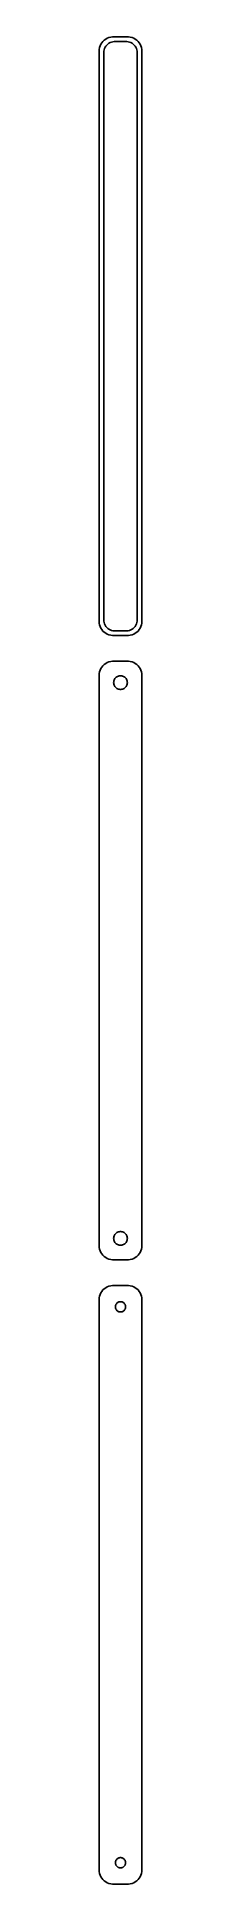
# Model space of a CAD drawing. Header units: metres. Extents: x -8 to 8, y 333 to 981.
import ezdxf

# ---------------------------------------------------------------- set-up
doc = ezdxf.new("R2010")
doc.units = ezdxf.units.M

msp = doc.modelspace()

# ---------------------------------------------------------------- linework, layer by layer
for p, q in [((-6.54507, 978.939), (-6.88153, 978.409)), ((-6.14484, 979.423), (-6.54507, 978.939)), ((-5.68712, 979.853), (-6.14484, 979.423)), ((-5.17912, 980.222), (-5.68712, 979.853)), ((-4.62889, 980.524), (-5.17912, 980.222)), ((-4.82301, 978.151), (-4.46851, 978.484)), ((-4.04507, 980.755), (-4.62889, 980.524)), ((-4.46851, 978.484), (-4.07506, 978.77)), ((-4.07506, 978.77), (-3.64888, 979.004)), ((-3.4369, 980.911), (-4.04507, 980.755)), ((-3.64888, 979.004), (-3.1967, 979.183)), ((-2.81395, 980.99), (-3.4369, 980.911)), ((-3.1967, 979.183), (-2.72565, 979.304)), ((2.81395, 980.99), (-2.81395, 980.99)), ((-2.72565, 979.304), (-2.24316, 979.365)), ((-2.24316, 979.365), (2.24316, 979.365)), ((2.24316, 979.365), (2.72565, 979.304)), ((2.72565, 979.304), (3.1967, 979.183)), ((3.4369, 980.911), (2.81395, 980.99)), ((3.1967, 979.183), (3.64888, 979.004)), ((4.04507, 980.755), (3.4369, 980.911)), ((3.64888, 979.004), (4.07506, 978.77)), ((4.62889, 980.524), (4.04507, 980.755)), ((4.07506, 978.77), (4.46851, 978.484)), ((4.46851, 978.484), (4.82301, 978.151)), ((5.17912, 980.222), (4.62889, 980.524)), ((5.68712, 979.853), (5.17912, 980.222)), ((6.14484, 979.423), (5.68712, 979.853)), ((6.54507, 978.939), (6.14484, 979.423)), ((6.88153, 978.409), (6.54507, 978.939)), ((-7.46057, 976.627), (-7.5, 976)), ((-7.5, 976), (-7.5, 776)), ((-7.34291, 977.243), (-7.46057, 976.627)), ((-7.14888, 977.841), (-7.34291, 977.243)), ((-6.88153, 978.409), (-7.14888, 977.841)), ((-5.87262, 975.5), (-5.84209, 975.985)), ((-5.87262, 776.5), (-5.87262, 975.5)), ((-5.84209, 975.985), (-5.75096, 976.463)), ((-5.75096, 976.463), (-5.60068, 976.926)), ((-5.60068, 976.926), (-5.3936, 977.366)), ((-5.3936, 977.366), (-5.13301, 977.776)), ((-5.13301, 977.776), (-4.82301, 978.151)), ((4.82301, 978.151), (5.13301, 977.776)), ((5.13301, 977.776), (5.3936, 977.366)), ((5.3936, 977.366), (5.60068, 976.926)), ((5.60068, 976.926), (5.75096, 976.463)), ((5.75096, 976.463), (5.84209, 975.985)), ((5.84209, 975.985), (5.87262, 975.5)), ((5.87262, 975.5), (5.87262, 776.5)), ((7.14888, 977.841), (6.88153, 978.409)), ((7.34291, 977.243), (7.14888, 977.841)), ((7.46057, 976.627), (7.34291, 977.243)), ((7.5, 976), (7.46057, 976.627)), ((7.5, 776), (7.5, 976)), ((-7.5, 776), (-7.46057, 775.373)), ((-7.46057, 775.373), (-7.34291, 774.757)), ((-7.34291, 774.757), (-7.14888, 774.159)), ((-7.14888, 774.159), (-6.88153, 773.591)), ((-6.88153, 773.591), (-6.54507, 773.061)), ((-6.54507, 773.061), (-6.14484, 772.577)), ((-6.14484, 772.577), (-5.68712, 772.147)), ((-5.84209, 776.015), (-5.87262, 776.5)), ((-5.75096, 775.537), (-5.84209, 776.015)), ((-5.60068, 775.074), (-5.75096, 775.537)), ((-5.68712, 772.147), (-5.17912, 771.778)), ((-5.3936, 774.634), (-5.60068, 775.074)), ((-5.13301, 774.224), (-5.3936, 774.634)), ((-5.17912, 771.778), (-4.62889, 771.476)), ((-4.82301, 773.849), (-5.13301, 774.224)), ((-4.46851, 773.516), (-4.82301, 773.849)), ((-4.62889, 771.476), (-4.04507, 771.245)), ((-4.07506, 773.23), (-4.46851, 773.516)), ((-3.64888, 772.996), (-4.07506, 773.23)), ((-4.04507, 771.245), (-3.4369, 771.089)), ((-3.1967, 772.817), (-3.64888, 772.996)), ((-2.72565, 772.696), (-3.1967, 772.817)), ((-2.24316, 772.635), (-2.72565, 772.696)), ((2.24316, 772.635), (-2.24316, 772.635)), ((2.72565, 772.696), (2.24316, 772.635)), ((3.1967, 772.817), (2.72565, 772.696)), ((3.64888, 772.996), (3.1967, 772.817)), ((3.4369, 771.089), (4.04507, 771.245)), ((4.07506, 773.23), (3.64888, 772.996)), ((4.04507, 771.245), (4.62889, 771.476)), ((4.46851, 773.516), (4.07506, 773.23)), ((4.82301, 773.849), (4.46851, 773.516)), ((4.62889, 771.476), (5.17912, 771.778)), ((5.13301, 774.224), (4.82301, 773.849)), ((5.3936, 774.634), (5.13301, 774.224)), ((5.17912, 771.778), (5.68712, 772.147)), ((5.60068, 775.074), (5.3936, 774.634)), ((5.75096, 775.537), (5.60068, 775.074)), ((5.68712, 772.147), (6.14484, 772.577)), ((5.84209, 776.015), (5.75096, 775.537)), ((5.87262, 776.5), (5.84209, 776.015)), ((6.14484, 772.577), (6.54507, 773.061)), ((6.54507, 773.061), (6.88153, 773.591)), ((6.88153, 773.591), (7.14888, 774.159)), ((7.14888, 774.159), (7.34291, 774.757)), ((7.34291, 774.757), (7.46057, 775.373)), ((7.46057, 775.373), (7.5, 776)), ((-3.4369, 771.089), (-2.81395, 771.01)), ((-2.81395, 771.01), (2.81395, 771.01)), ((2.81395, 771.01), (3.4369, 771.089)), ((-7.34291, 758.243), (-7.46057, 757.627)), ((-7.14888, 758.841), (-7.34291, 758.243)), ((-6.88153, 759.409), (-7.14888, 758.841)), ((-6.54507, 759.939), (-6.88153, 759.409)), ((-6.14484, 760.423), (-6.54507, 759.939)), ((-5.68712, 760.853), (-6.14484, 760.423)), ((-5.17912, 761.222), (-5.68712, 760.853)), ((-4.62889, 761.524), (-5.17912, 761.222)), ((-4.04507, 761.755), (-4.62889, 761.524)), ((-3.4369, 761.911), (-4.04507, 761.755)), ((-2.81395, 761.99), (-3.4369, 761.911)), ((2.81395, 761.99), (-2.81395, 761.99)), ((3.4369, 761.911), (2.81395, 761.99)), ((4.04507, 761.755), (3.4369, 761.911)), ((4.62889, 761.524), (4.04507, 761.755)), ((5.17912, 761.222), (4.62889, 761.524)), ((5.68712, 760.853), (5.17912, 761.222)), ((6.14484, 760.423), (5.68712, 760.853)), ((6.54507, 759.939), (6.14484, 760.423)), ((6.88153, 759.409), (6.54507, 759.939)), ((7.14888, 758.841), (6.88153, 759.409)), ((7.34291, 758.243), (7.14888, 758.841)), ((7.46057, 757.627), (7.34291, 758.243)), ((-7.46057, 757.627), (-7.5, 757)), ((-7.5, 757), (-7.5, 557)), ((-2.39999, 754.5), (-2.38107, 754.801)), ((-2.38107, 754.199), (-2.39999, 754.5)), ((-2.38107, 754.801), (-2.32458, 755.097)), ((-2.32458, 753.903), (-2.38107, 754.199)), ((-2.32458, 755.097), (-2.23146, 755.383)), ((-2.23146, 753.617), (-2.32458, 753.903)), ((-2.23146, 755.383), (-2.10313, 755.656)), ((-2.10313, 753.344), (-2.23146, 753.617)), ((-2.10313, 755.656), (-1.94164, 755.911)), ((-1.94164, 753.089), (-2.10313, 753.344)), ((-1.94164, 755.911), (-1.74951, 756.143)), ((-1.74951, 752.857), (-1.94164, 753.089)), ((-1.74951, 756.143), (-1.52982, 756.349)), ((-1.52982, 752.651), (-1.74951, 752.857)), ((-1.52982, 756.349), (-1.28598, 756.526)), ((-1.28598, 752.474), (-1.52982, 752.651)), ((-1.28598, 756.526), (-1.02187, 756.672)), ((-1.02187, 752.328), (-1.28598, 752.474)), ((-1.02187, 756.672), (-0.741638, 756.783)), ((-0.741638, 752.217), (-1.02187, 752.328)), ((-0.741638, 756.783), (-0.449707, 756.857)), ((-0.449707, 752.143), (-0.741638, 752.217)), ((-0.449707, 756.857), (-0.150696, 756.895)), ((-0.150696, 752.105), (-0.449707, 752.143)), ((-0.150696, 756.895), (0.150696, 756.895)), ((0.150696, 752.105), (-0.150696, 752.105)), ((0.150696, 756.895), (0.449707, 756.857)), ((0.449707, 752.143), (0.150696, 752.105)), ((0.449707, 756.857), (0.741638, 756.783)), ((0.741638, 752.217), (0.449707, 752.143)), ((0.741638, 756.783), (1.02187, 756.672)), ((1.02187, 752.328), (0.741638, 752.217)), ((1.02187, 756.672), (1.28598, 756.526)), ((1.28598, 752.474), (1.02187, 752.328)), ((1.28598, 756.526), (1.52982, 756.349)), ((1.52982, 752.651), (1.28598, 752.474)), ((1.52982, 756.349), (1.74951, 756.143)), ((1.74951, 752.857), (1.52982, 752.651)), ((1.74951, 756.143), (1.94164, 755.911)), ((1.94164, 753.089), (1.74951, 752.857)), ((1.94164, 755.911), (2.10313, 755.656)), ((2.10313, 753.344), (1.94164, 753.089)), ((2.10313, 755.656), (2.23146, 755.383)), ((2.23146, 753.617), (2.10313, 753.344)), ((2.23146, 755.383), (2.32458, 755.097)), ((2.32458, 753.903), (2.23146, 753.617)), ((2.32458, 755.097), (2.38107, 754.801)), ((2.38107, 754.199), (2.32458, 753.903)), ((2.38107, 754.801), (2.39999, 754.5)), ((2.39999, 754.5), (2.38107, 754.199)), ((7.5, 757), (7.46057, 757.627)), ((7.5, 557), (7.5, 757)), ((-2.39999, 559.5), (-2.38107, 559.801)), ((-2.38107, 559.199), (-2.39999, 559.5)), ((-2.38107, 559.801), (-2.32458, 560.097)), ((-2.32458, 558.903), (-2.38107, 559.199)), ((-2.32458, 560.097), (-2.23146, 560.383)), ((-2.23146, 558.617), (-2.32458, 558.903)), ((-2.23146, 560.383), (-2.10313, 560.656)), ((-2.10313, 558.344), (-2.23146, 558.617)), ((-2.10313, 560.656), (-1.94164, 560.911)), ((-1.94164, 558.089), (-2.10313, 558.344)), ((-1.94164, 560.911), (-1.74951, 561.143)), ((-1.74951, 557.857), (-1.94164, 558.089)), ((-1.74951, 561.143), (-1.52982, 561.349)), ((-1.52982, 557.651), (-1.74951, 557.857)), ((-1.52982, 561.349), (-1.28598, 561.526)), ((-1.28598, 557.474), (-1.52982, 557.651)), ((-1.28598, 561.526), (-1.02187, 561.672)), ((-1.02187, 557.328), (-1.28598, 557.474)), ((-1.02187, 561.672), (-0.741638, 561.783)), ((-0.741638, 557.217), (-1.02187, 557.328)), ((-0.741638, 561.783), (-0.449707, 561.857)), ((-0.449707, 561.857), (-0.150696, 561.895)), ((-0.150696, 561.895), (0.150696, 561.895)), ((0.150696, 561.895), (0.449707, 561.857)), ((0.449707, 561.857), (0.741638, 561.783)), ((0.741638, 561.783), (1.02187, 561.672)), ((1.02187, 557.328), (0.741638, 557.217)), ((1.02187, 561.672), (1.28598, 561.526)), ((1.28598, 557.474), (1.02187, 557.328)), ((1.28598, 561.526), (1.52982, 561.349)), ((1.52982, 557.651), (1.28598, 557.474)), ((1.52982, 561.349), (1.74951, 561.143)), ((1.74951, 557.857), (1.52982, 557.651)), ((1.74951, 561.143), (1.94164, 560.911)), ((1.94164, 558.089), (1.74951, 557.857)), ((1.94164, 560.911), (2.10313, 560.656)), ((2.10313, 558.344), (1.94164, 558.089)), ((2.10313, 560.656), (2.23146, 560.383)), ((2.23146, 558.617), (2.10313, 558.344)), ((2.23146, 560.383), (2.32458, 560.097)), ((2.32458, 558.903), (2.23146, 558.617)), ((2.32458, 560.097), (2.38107, 559.801)), ((2.38107, 559.199), (2.32458, 558.903)), ((2.38107, 559.801), (2.39999, 559.5)), ((2.39999, 559.5), (2.38107, 559.199)), ((-7.5, 557), (-7.46057, 556.373)), ((-7.46057, 556.373), (-7.34291, 555.757)), ((-7.34291, 555.757), (-7.14888, 555.159)), ((-7.14888, 555.159), (-6.88153, 554.591)), ((-6.88153, 554.591), (-6.54507, 554.061)), ((-6.54507, 554.061), (-6.14484, 553.577)), ((-6.14484, 553.577), (-5.68712, 553.147)), ((-5.68712, 553.147), (-5.17912, 552.778)), ((-5.17912, 552.778), (-4.62889, 552.476)), ((-4.62889, 552.476), (-4.04507, 552.245)), ((-4.04507, 552.245), (-3.4369, 552.089)), ((-3.4369, 552.089), (-2.81395, 552.01)), ((-2.81395, 552.01), (2.81395, 552.01)), ((-0.449707, 557.143), (-0.741638, 557.217)), ((-0.150696, 557.105), (-0.449707, 557.143)), ((0.150696, 557.105), (-0.150696, 557.105)), ((0.449707, 557.143), (0.150696, 557.105)), ((0.741638, 557.217), (0.449707, 557.143)), ((2.81395, 552.01), (3.4369, 552.089)), ((3.4369, 552.089), (4.04507, 552.245)), ((4.04507, 552.245), (4.62889, 552.476)), ((4.62889, 552.476), (5.17912, 552.778)), ((5.17912, 552.778), (5.68712, 553.147)), ((5.68712, 553.147), (6.14484, 553.577)), ((6.14484, 553.577), (6.54507, 554.061)), ((6.54507, 554.061), (6.88153, 554.591)), ((6.88153, 554.591), (7.14888, 555.159)), ((7.14888, 555.159), (7.34291, 555.757)), ((7.34291, 555.757), (7.46057, 556.373)), ((7.46057, 556.373), (7.5, 557)), ((-7.46057, 538.627), (-7.5, 538)), ((-7.5, 538), (-7.5, 338)), ((-7.34291, 539.243), (-7.46057, 538.627)), ((-7.14888, 539.841), (-7.34291, 539.243)), ((-6.88153, 540.409), (-7.14888, 539.841)), ((-6.54507, 540.939), (-6.88153, 540.409)), ((-6.14484, 541.423), (-6.54507, 540.939)), ((-5.68712, 541.853), (-6.14484, 541.423)), ((-5.17912, 542.222), (-5.68712, 541.853)), ((-4.62889, 542.524), (-5.17912, 542.222)), ((-4.04507, 542.755), (-4.62889, 542.524)), ((-3.4369, 542.911), (-4.04507, 542.755)), ((-2.81395, 542.99), (-3.4369, 542.911)), ((2.81395, 542.99), (-2.81395, 542.99)), ((3.4369, 542.911), (2.81395, 542.99)), ((4.04507, 542.755), (3.4369, 542.911)), ((4.62889, 542.524), (4.04507, 542.755)), ((5.17912, 542.222), (4.62889, 542.524)), ((5.68712, 541.853), (5.17912, 542.222)), ((6.14484, 541.423), (5.68712, 541.853)), ((6.54507, 540.939), (6.14484, 541.423)), ((6.88153, 540.409), (6.54507, 540.939)), ((7.14888, 539.841), (6.88153, 540.409)), ((7.34291, 539.243), (7.14888, 539.841)), ((7.46057, 538.627), (7.34291, 539.243)), ((7.5, 538), (7.46057, 538.627)), ((7.5, 338), (7.5, 538)), ((-1.79999, 535.5), (-1.7858, 535.726)), ((-1.7858, 535.274), (-1.79999, 535.5)), ((-1.7858, 535.726), (-1.74344, 535.948)), ((-1.74344, 535.052), (-1.7858, 535.274)), ((-1.74344, 535.948), (-1.67358, 536.163)), ((-1.67358, 534.837), (-1.74344, 535.052)), ((-1.67358, 536.163), (-1.57735, 536.367)), ((-1.57735, 534.633), (-1.67358, 534.837)), ((-1.57735, 536.367), (-1.45622, 536.558)), ((-1.45622, 534.442), (-1.57735, 534.633)), ((-1.45622, 536.558), (-1.31213, 536.732)), ((-1.31213, 534.268), (-1.45622, 534.442)), ((-1.31213, 536.732), (-1.14735, 536.887)), ((-1.14735, 534.113), (-1.31213, 534.268)), ((-1.14735, 536.887), (-0.964478, 537.02)), ((-0.964478, 533.98), (-1.14735, 534.113)), ((-0.964478, 537.02), (-0.766388, 537.129)), ((-0.766388, 533.871), (-0.964478, 533.98)), ((-0.766388, 537.129), (-0.556229, 537.212)), ((-0.556229, 533.788), (-0.766388, 533.871)), ((-0.556229, 537.212), (-0.33728, 537.268)), ((-0.33728, 533.732), (-0.556229, 533.788)), ((-0.33728, 537.268), (-0.113022, 537.296)), ((-0.113022, 533.704), (-0.33728, 533.732)), ((-0.113022, 537.296), (0.113022, 537.296)), ((0.113022, 533.704), (-0.113022, 533.704)), ((0.113022, 537.296), (0.33728, 537.268)), ((0.33728, 533.732), (0.113022, 533.704)), ((0.33728, 537.268), (0.556229, 537.212)), ((0.556229, 533.788), (0.33728, 533.732)), ((0.556229, 537.212), (0.766388, 537.129)), ((0.766388, 533.871), (0.556229, 533.788)), ((0.766388, 537.129), (0.964478, 537.02)), ((0.964478, 533.98), (0.766388, 533.871)), ((0.964478, 537.02), (1.14735, 536.887)), ((1.14735, 534.113), (0.964478, 533.98)), ((1.14735, 536.887), (1.31213, 536.732)), ((1.31213, 534.268), (1.14735, 534.113)), ((1.31213, 536.732), (1.45622, 536.558)), ((1.45622, 534.442), (1.31213, 534.268)), ((1.45622, 536.558), (1.57735, 536.367)), ((1.57735, 534.633), (1.45622, 534.442)), ((1.57735, 536.367), (1.67358, 536.163)), ((1.67358, 534.837), (1.57735, 534.633)), ((1.67358, 536.163), (1.74344, 535.948)), ((1.74344, 535.052), (1.67358, 534.837)), ((1.74344, 535.948), (1.7858, 535.726)), ((1.7858, 535.274), (1.74344, 535.052)), ((1.7858, 535.726), (1.79999, 535.5)), ((1.79999, 535.5), (1.7858, 535.274)), ((-7.5, 338), (-7.46057, 337.373)), ((-7.46057, 337.373), (-7.34291, 336.757)), ((-1.79999, 340.5), (-1.7858, 340.726)), ((-1.7858, 340.274), (-1.79999, 340.5)), ((-1.7858, 340.726), (-1.74344, 340.948)), ((-1.74344, 340.052), (-1.7858, 340.274)), ((-1.74344, 340.948), (-1.67358, 341.163)), ((-1.67358, 339.837), (-1.74344, 340.052)), ((-1.67358, 341.163), (-1.57735, 341.367)), ((-1.57735, 339.633), (-1.67358, 339.837)), ((-1.57735, 341.367), (-1.45622, 341.558)), ((-1.45622, 339.442), (-1.57735, 339.633)), ((-1.45622, 341.558), (-1.31213, 341.732)), ((-1.31213, 339.268), (-1.45622, 339.442)), ((-1.31213, 341.732), (-1.14735, 341.887)), ((-1.14735, 339.113), (-1.31213, 339.268)), ((-1.14735, 341.887), (-0.964478, 342.02)), ((-0.964478, 338.98), (-1.14735, 339.113)), ((-0.964478, 342.02), (-0.766388, 342.129)), ((-0.766388, 338.871), (-0.964478, 338.98)), ((-0.766388, 342.129), (-0.556229, 342.212)), ((-0.556229, 338.788), (-0.766388, 338.871)), ((-0.556229, 342.212), (-0.33728, 342.268)), ((-0.33728, 338.732), (-0.556229, 338.788)), ((-0.33728, 342.268), (-0.113022, 342.296)), ((-0.113022, 338.704), (-0.33728, 338.732)), ((-0.113022, 342.296), (0.113022, 342.296)), ((0.113022, 338.704), (-0.113022, 338.704)), ((0.113022, 342.296), (0.33728, 342.268)), ((0.33728, 338.732), (0.113022, 338.704)), ((0.33728, 342.268), (0.556229, 342.212)), ((0.556229, 338.788), (0.33728, 338.732)), ((0.556229, 342.212), (0.766388, 342.129)), ((0.766388, 338.871), (0.556229, 338.788)), ((0.766388, 342.129), (0.964478, 342.02)), ((0.964478, 338.98), (0.766388, 338.871)), ((0.964478, 342.02), (1.14735, 341.887)), ((1.14735, 339.113), (0.964478, 338.98)), ((1.14735, 341.887), (1.31213, 341.732)), ((1.31213, 339.268), (1.14735, 339.113)), ((1.31213, 341.732), (1.45622, 341.558)), ((1.45622, 339.442), (1.31213, 339.268)), ((1.45622, 341.558), (1.57735, 341.367)), ((1.57735, 339.633), (1.45622, 339.442)), ((1.57735, 341.367), (1.67358, 341.163)), ((1.67358, 339.837), (1.57735, 339.633)), ((1.67358, 341.163), (1.74344, 340.948)), ((1.74344, 340.052), (1.67358, 339.837)), ((1.74344, 340.948), (1.7858, 340.726)), ((1.7858, 340.274), (1.74344, 340.052)), ((1.7858, 340.726), (1.79999, 340.5)), ((1.79999, 340.5), (1.7858, 340.274)), ((7.34291, 336.757), (7.46057, 337.373)), ((7.46057, 337.373), (7.5, 338)), ((-7.34291, 336.757), (-7.14888, 336.159)), ((-7.14888, 336.159), (-6.88153, 335.591)), ((-6.88153, 335.591), (-6.54507, 335.061)), ((-6.54507, 335.061), (-6.14484, 334.577)), ((-6.14484, 334.577), (-5.68712, 334.147)), ((-5.68712, 334.147), (-5.17912, 333.778)), ((-5.17912, 333.778), (-4.62889, 333.476)), ((-4.62889, 333.476), (-4.04507, 333.245)), ((-4.04507, 333.245), (-3.4369, 333.089)), ((-3.4369, 333.089), (-2.81395, 333.01)), ((-2.81395, 333.01), (2.81395, 333.01)), ((2.81395, 333.01), (3.4369, 333.089)), ((3.4369, 333.089), (4.04507, 333.245)), ((4.04507, 333.245), (4.62889, 333.476)), ((4.62889, 333.476), (5.17912, 333.778)), ((5.17912, 333.778), (5.68712, 334.147)), ((5.68712, 334.147), (6.14484, 334.577)), ((6.14484, 334.577), (6.54507, 335.061)), ((6.54507, 335.061), (6.88153, 335.591)), ((6.88153, 335.591), (7.14888, 336.159)), ((7.14888, 336.159), (7.34291, 336.757))]:
    msp.add_line(p, q)

doc.saveas('drawing.dxf')
